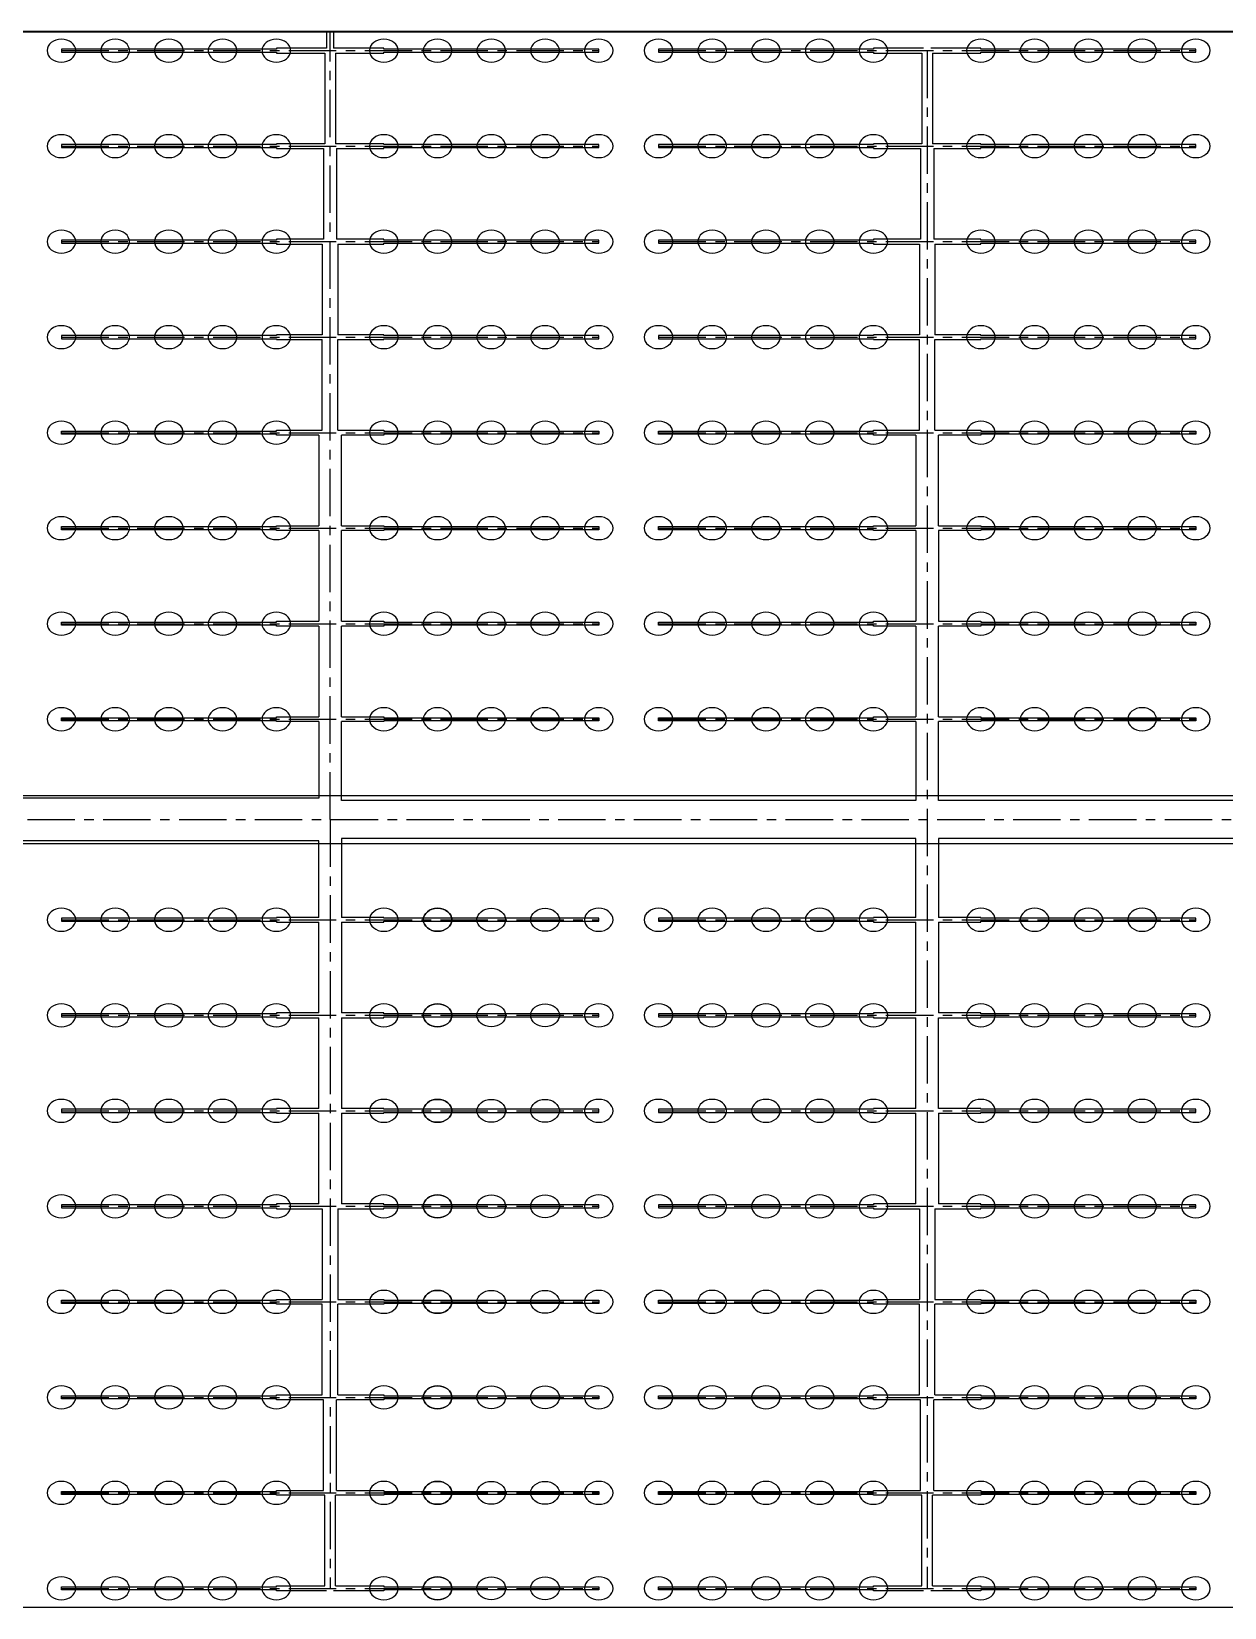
# Model space of a CAD drawing. Header units: millimetres. Extents: x 738100 to 1284508, y 138373 to 260796.
# Drawn here: x 811900 to 819892, y 219875 to 230435 of the extents above; entities that cross this region are included whole.
import ezdxf

# ---------------------------------------------------------------- set-up
doc = ezdxf.new("R2010")
doc.units = ezdxf.units.MM
doc.linetypes.add('CENTER', pattern=[50.8, 31.75, -6.35, 6.35, -6.35])
doc.layers.add('轴线', color=6, linetype='CENTER')

msp = doc.modelspace()

# ---------------------------------------------------------------- linework, layer by layer
at = {"lineweight": -3, "ltscale": 100}
for p, q in [((843900.494, 230435.296), (779900.494, 230435.296)), ((779900.494, 230433.442), (843900.494, 230433.442)), ((777220.494, 225315.296), (843900.494, 225315.296)), ((777220.494, 225315.296), (843900.494, 225315.296)), ((777220.494, 225315.296), (843900.494, 225315.296)), ((779900.494, 224995.296), (843900.494, 224995.296)), ((843900.494, 219875.296), (779900.494, 219875.296))]:
    msp.add_line(p, q, dxfattribs=at)
at = {"ltscale": 10}
for p, q in [((813876.494, 230435.296), (813876.494, 230323.296)), ((813924.494, 230435.296), (813924.494, 230323.296)), ((812100.494, 230317.536), (812100.494, 230297.056)), ((813540.494, 230317.536), (812100.494, 230317.536)), ((813876.494, 230323.296), (813540.494, 230323.296)), ((813540.494, 230323.296), (813540.494, 230317.536)), ((814260.494, 230323.296), (813924.494, 230323.296)), ((814260.494, 230317.536), (814260.494, 230323.296)), ((815700.494, 230317.536), (814260.494, 230317.536)), ((815700.494, 230297.056), (815700.494, 230317.536)), ((816100.494, 230317.536), (816100.494, 230297.056)), ((817540.494, 230317.536), (816100.494, 230317.536)), ((817876.494, 230323.296), (817540.494, 230323.296)), ((817540.494, 230323.296), (817540.494, 230317.536)), ((818260.494, 230323.296), (817924.494, 230323.296)), ((818260.494, 230317.536), (818260.494, 230323.296)), ((819700.494, 230317.536), (818260.494, 230317.536)), ((819700.494, 230297.056), (819700.494, 230317.536)), ((812100.494, 230297.056), (813540.494, 230297.056)), ((813540.494, 230297.056), (813540.494, 230291.296)), ((813540.494, 230291.296), (813864.494, 230291.296)), ((813864.494, 230291.296), (813864.494, 229683.296)), ((813936.494, 230291.296), (814260.494, 230291.296)), ((813936.494, 230291.296), (813936.494, 229683.296)), ((814260.494, 230291.296), (814260.494, 230297.056)), ((814260.494, 230297.056), (815700.494, 230297.056)), ((816100.494, 230297.056), (817540.494, 230297.056)), ((817540.494, 230297.056), (817540.494, 230291.296)), ((817540.494, 230291.296), (817864.494, 230291.296)), ((817864.494, 230291.296), (817864.494, 229683.296)), ((817936.494, 230291.296), (818260.494, 230291.296)), ((817936.494, 230291.296), (817936.494, 229683.296)), ((818260.494, 230291.296), (818260.494, 230297.056)), ((818260.494, 230297.056), (819700.494, 230297.056)), ((813864.494, 229683.296), (813540.494, 229683.296)), ((813540.494, 229683.296), (813540.494, 229677.536)), ((814260.494, 229683.296), (813936.494, 229683.296)), ((814260.494, 229677.536), (814260.494, 229683.296)), ((817864.494, 229683.296), (817540.494, 229683.296)), ((817540.494, 229683.296), (817540.494, 229677.536)), ((818260.494, 229683.296), (817936.494, 229683.296)), ((818260.494, 229677.536), (818260.494, 229683.296)), ((812100.494, 229677.536), (812100.494, 229657.056)), ((813540.494, 229677.536), (812100.494, 229677.536)), ((812100.494, 229657.056), (813540.494, 229657.056)), ((813540.494, 229657.056), (813540.494, 229651.296)), ((813540.494, 229651.296), (813856.494, 229651.296)), ((813856.494, 229651.296), (813856.494, 229043.296)), ((813944.494, 229651.296), (814260.494, 229651.296)), ((813944.494, 229651.296), (813944.494, 229043.296)), ((815700.494, 229677.536), (814260.494, 229677.536)), ((814260.494, 229651.296), (814260.494, 229657.056)), ((814260.494, 229657.056), (815700.494, 229657.056)), ((815700.494, 229657.056), (815700.494, 229677.536)), ((816100.494, 229677.536), (816100.494, 229657.056)), ((817540.494, 229677.536), (816100.494, 229677.536)), ((816100.494, 229657.056), (817540.494, 229657.056)), ((817540.494, 229657.056), (817540.494, 229651.296)), ((817540.494, 229651.296), (817856.494, 229651.296)), ((817856.494, 229651.296), (817856.494, 229043.296)), ((817944.494, 229651.296), (818260.494, 229651.296)), ((817944.494, 229651.296), (817944.494, 229043.296)), ((819700.494, 229677.536), (818260.494, 229677.536)), ((818260.494, 229651.296), (818260.494, 229657.056)), ((818260.494, 229657.056), (819700.494, 229657.056)), ((819700.494, 229657.056), (819700.494, 229677.536)), ((812100.494, 229037.536), (812100.494, 229017.056)), ((813540.494, 229037.536), (812100.494, 229037.536)), ((812100.494, 229017.056), (813540.494, 229017.056)), ((813856.494, 229043.296), (813540.494, 229043.296)), ((813540.494, 229043.296), (813540.494, 229037.536)), ((813540.494, 229017.056), (813540.494, 229011.296)), ((813540.494, 229011.296), (813848.494, 229011.296)), ((813848.494, 229011.296), (813848.494, 228403.296)), ((814260.494, 229043.296), (813944.494, 229043.296)), ((813952.494, 229011.296), (814260.494, 229011.296)), ((813952.494, 229011.296), (813952.494, 228403.296)), ((814260.494, 229037.536), (814260.494, 229043.296)), ((815700.494, 229037.536), (814260.494, 229037.536)), ((814260.494, 229011.296), (814260.494, 229017.056)), ((814260.494, 229017.056), (815700.494, 229017.056)), ((815700.494, 229017.056), (815700.494, 229037.536)), ((816100.494, 229037.536), (816100.494, 229017.056)), ((817540.494, 229037.536), (816100.494, 229037.536)), ((816100.494, 229017.056), (817540.494, 229017.056)), ((817856.494, 229043.296), (817540.494, 229043.296)), ((817540.494, 229043.296), (817540.494, 229037.536)), ((817540.494, 229017.056), (817540.494, 229011.296)), ((817540.494, 229011.296), (817848.494, 229011.296)), ((817848.494, 229011.296), (817848.494, 228403.296)), ((818260.494, 229043.296), (817944.494, 229043.296)), ((817952.494, 229011.296), (818260.494, 229011.296)), ((817952.494, 229011.296), (817952.494, 228403.296)), ((818260.494, 229037.536), (818260.494, 229043.296)), ((819700.494, 229037.536), (818260.494, 229037.536)), ((818260.494, 229011.296), (818260.494, 229017.056)), ((818260.494, 229017.056), (819700.494, 229017.056)), ((819700.494, 229017.056), (819700.494, 229037.536)), ((812100.494, 228397.536), (812100.494, 228377.056)), ((813540.494, 228397.536), (812100.494, 228397.536)), ((812100.494, 228377.056), (813540.494, 228377.056)), ((813848.494, 228403.296), (813540.494, 228403.296)), ((813540.494, 228403.296), (813540.494, 228397.536)), ((813540.494, 228377.056), (813540.494, 228371.296)), ((813540.494, 228371.296), (813848.494, 228371.296)), ((813848.494, 227763.296), (813848.494, 228371.296)), ((814260.494, 228403.296), (813952.494, 228403.296)), ((813952.494, 228371.296), (814260.494, 228371.296)), ((813952.494, 227763.296), (813952.494, 228371.296)), ((814260.494, 228397.536), (814260.494, 228403.296)), ((815700.494, 228397.536), (814260.494, 228397.536)), ((814260.494, 228371.296), (814260.494, 228377.056)), ((814260.494, 228377.056), (815700.494, 228377.056)), ((815700.494, 228377.056), (815700.494, 228397.536)), ((816100.494, 228397.536), (816100.494, 228377.056)), ((817540.494, 228397.536), (816100.494, 228397.536)), ((816100.494, 228377.056), (817540.494, 228377.056)), ((817848.494, 228403.296), (817540.494, 228403.296)), ((817540.494, 228403.296), (817540.494, 228397.536)), ((817540.494, 228377.056), (817540.494, 228371.296)), ((817540.494, 228371.296), (817848.494, 228371.296)), ((817848.494, 227763.296), (817848.494, 228371.296)), ((818260.494, 228403.296), (817952.494, 228403.296)), ((817952.494, 228371.296), (818260.494, 228371.296)), ((817952.494, 227763.296), (817952.494, 228371.296)), ((818260.494, 228397.536), (818260.494, 228403.296)), ((819700.494, 228397.536), (818260.494, 228397.536)), ((818260.494, 228371.296), (818260.494, 228377.056)), ((818260.494, 228377.056), (819700.494, 228377.056)), ((819700.494, 228377.056), (819700.494, 228397.536)), ((812100.494, 227737.056), (812100.494, 227757.536)), ((812100.494, 227757.536), (813540.494, 227757.536)), ((813540.494, 227737.056), (812100.494, 227737.056)), ((813540.494, 227757.536), (813540.494, 227763.296)), ((813540.494, 227763.296), (813848.494, 227763.296)), ((813540.494, 227731.296), (813540.494, 227737.056)), ((813824.494, 227731.296), (813540.494, 227731.296)), ((813824.494, 227731.296), (813824.494, 227123.296)), ((813952.494, 227763.296), (814260.494, 227763.296)), ((814260.494, 227731.296), (813976.494, 227731.296)), ((813976.494, 227123.296), (813976.494, 227731.296)), ((814260.494, 227763.296), (814260.494, 227757.536)), ((814260.494, 227757.536), (815700.494, 227757.536)), ((815700.494, 227737.056), (814260.494, 227737.056)), ((814260.494, 227737.056), (814260.494, 227731.296)), ((815700.494, 227757.536), (815700.494, 227737.056)), ((816100.494, 227737.056), (816100.494, 227757.536)), ((816100.494, 227757.536), (817540.494, 227757.536)), ((817540.494, 227737.056), (816100.494, 227737.056)), ((817540.494, 227757.536), (817540.494, 227763.296)), ((817540.494, 227763.296), (817848.494, 227763.296)), ((817540.494, 227731.296), (817540.494, 227737.056)), ((817824.494, 227731.296), (817540.494, 227731.296)), ((817824.494, 227731.296), (817824.494, 227123.296)), ((817952.494, 227763.296), (818260.494, 227763.296)), ((818260.494, 227731.296), (817976.494, 227731.296)), ((817976.494, 227123.296), (817976.494, 227731.296)), ((818260.494, 227763.296), (818260.494, 227757.536)), ((818260.494, 227757.536), (819700.494, 227757.536)), ((819700.494, 227737.056), (818260.494, 227737.056)), ((818260.494, 227737.056), (818260.494, 227731.296)), ((819700.494, 227757.536), (819700.494, 227737.056)), ((812100.494, 227097.056), (812100.494, 227117.536)), ((812100.494, 227117.536), (813540.494, 227117.536)), ((813540.494, 227097.056), (812100.494, 227097.056)), ((813540.494, 227117.536), (813540.494, 227123.296)), ((813540.494, 227123.296), (813824.494, 227123.296)), ((813540.494, 227091.296), (813540.494, 227097.056)), ((813824.494, 227091.296), (813540.494, 227091.296)), ((813824.494, 227091.296), (813824.494, 226483.296)), ((813976.494, 227123.296), (814260.494, 227123.296)), ((814260.494, 227091.296), (813976.494, 227091.296)), ((813976.494, 226483.296), (813976.494, 227091.296)), ((814260.494, 227123.296), (814260.494, 227117.536)), ((814260.494, 227117.536), (815700.494, 227117.536)), ((815700.494, 227097.056), (814260.494, 227097.056)), ((814260.494, 227097.056), (814260.494, 227091.296)), ((815700.494, 227117.536), (815700.494, 227097.056)), ((816100.494, 227097.056), (816100.494, 227117.536)), ((816100.494, 227117.536), (817540.494, 227117.536)), ((817540.494, 227097.056), (816100.494, 227097.056)), ((817540.494, 227117.536), (817540.494, 227123.296)), ((817540.494, 227123.296), (817824.494, 227123.296)), ((817540.494, 227091.296), (817540.494, 227097.056)), ((817824.494, 227091.296), (817540.494, 227091.296)), ((817824.494, 227091.296), (817824.494, 226483.296)), ((817976.494, 227123.296), (818260.494, 227123.296)), ((818260.494, 227091.296), (817976.494, 227091.296)), ((817976.494, 227091.296), (817976.494, 226483.296)), ((818260.494, 227123.296), (818260.494, 227117.536)), ((818260.494, 227117.536), (819700.494, 227117.536)), ((819700.494, 227097.056), (818260.494, 227097.056)), ((818260.494, 227097.056), (818260.494, 227091.296)), ((819700.494, 227117.536), (819700.494, 227097.056)), ((812100.494, 226457.056), (812100.494, 226477.536)), ((812100.494, 226477.536), (813540.494, 226477.536)), ((813540.494, 226457.056), (812100.494, 226457.056)), ((813540.494, 226477.536), (813540.494, 226483.296)), ((813540.494, 226483.296), (813824.494, 226483.296)), ((813540.494, 226451.296), (813540.494, 226457.056)), ((813824.494, 226451.296), (813540.494, 226451.296)), ((813824.494, 226451.296), (813824.494, 225843.296)), ((813976.494, 226483.296), (814260.494, 226483.296)), ((814260.494, 226451.296), (813976.494, 226451.296)), ((813976.494, 225843.296), (813976.494, 226451.296)), ((814260.494, 226483.296), (814260.494, 226477.536)), ((814260.494, 226477.536), (815700.494, 226477.536)), ((815700.494, 226457.056), (814260.494, 226457.056)), ((814260.494, 226457.056), (814260.494, 226451.296)), ((815700.494, 226477.536), (815700.494, 226457.056)), ((816100.494, 226457.056), (816100.494, 226477.536)), ((816100.494, 226477.536), (817540.494, 226477.536)), ((817540.494, 226457.056), (816100.494, 226457.056)), ((817540.494, 226477.536), (817540.494, 226483.296)), ((817540.494, 226483.296), (817824.494, 226483.296)), ((817540.494, 226451.296), (817540.494, 226457.056)), ((817824.494, 226451.296), (817540.494, 226451.296)), ((817824.494, 226451.296), (817824.494, 225843.296)), ((817976.494, 226483.296), (818260.494, 226483.296)), ((818260.494, 226451.296), (817976.494, 226451.296)), ((817976.494, 225843.296), (817976.494, 226451.296)), ((818260.494, 226483.296), (818260.494, 226477.536)), ((818260.494, 226477.536), (819700.494, 226477.536)), ((819700.494, 226457.056), (818260.494, 226457.056)), ((818260.494, 226457.056), (818260.494, 226451.296)), ((819700.494, 226477.536), (819700.494, 226457.056)), ((812100.494, 225817.056), (812100.494, 225837.536)), ((812100.494, 225837.536), (813540.494, 225837.536)), ((813540.494, 225817.056), (812100.494, 225817.056)), ((813540.494, 225837.536), (813540.494, 225843.296)), ((813540.494, 225843.296), (813824.494, 225843.296)), ((813540.494, 225811.296), (813540.494, 225817.056)), ((813824.494, 225811.296), (813540.494, 225811.296)), ((813824.494, 225811.296), (813824.494, 225299.296)), ((813976.494, 225843.296), (814260.494, 225843.296)), ((814260.494, 225811.296), (813976.494, 225811.296)), ((813976.494, 225283.296), (813976.494, 225811.296)), ((814260.494, 225843.296), (814260.494, 225837.536)), ((814260.494, 225837.536), (815700.494, 225837.536)), ((815700.494, 225817.056), (814260.494, 225817.056)), ((814260.494, 225817.056), (814260.494, 225811.296)), ((815700.494, 225837.536), (815700.494, 225817.056)), ((816100.494, 225817.056), (816100.494, 225837.536)), ((816100.494, 225837.536), (817540.494, 225837.536)), ((817540.494, 225817.056), (816100.494, 225817.056)), ((817540.494, 225837.536), (817540.494, 225843.296)), ((817540.494, 225843.296), (817824.494, 225843.296)), ((817540.494, 225811.296), (817540.494, 225817.056)), ((817824.494, 225811.296), (817540.494, 225811.296)), ((817824.494, 225811.296), (817824.494, 225283.296)), ((817976.494, 225843.296), (818260.494, 225843.296)), ((818260.494, 225811.296), (817976.494, 225811.296)), ((817976.494, 225283.296), (817976.494, 225811.296)), ((818260.494, 225843.296), (818260.494, 225837.536)), ((818260.494, 225837.536), (819700.494, 225837.536)), ((819700.494, 225817.056), (818260.494, 225817.056)), ((818260.494, 225817.056), (818260.494, 225811.296)), ((819700.494, 225837.536), (819700.494, 225817.056)), ((813824.494, 225299.296), (809976.494, 225299.296)), ((817824.494, 225283.296), (813976.494, 225283.296)), ((821824.494, 225283.296), (817976.494, 225283.296)), ((813824.494, 225011.296), (809976.494, 225011.296)), ((813824.494, 224995.296), (813824.494, 225011.296)), ((813824.494, 224499.296), (813824.494, 225011.296)), ((813976.494, 225027.296), (813976.494, 224995.296)), ((817824.494, 225027.296), (813976.494, 225027.296)), ((813976.494, 225027.296), (813976.494, 224499.296)), ((817824.494, 224995.296), (817824.494, 225027.296)), ((817824.494, 224499.296), (817824.494, 225027.296)), ((817976.494, 225027.296), (817976.494, 224995.296)), ((821824.494, 225027.296), (817976.494, 225027.296)), ((817976.494, 225027.296), (817976.494, 224499.296)), ((812100.494, 224493.536), (812100.494, 224473.056)), ((813540.494, 224493.536), (812100.494, 224493.536)), ((812100.494, 224473.056), (813540.494, 224473.056)), ((813824.494, 224499.296), (813540.494, 224499.296)), ((813540.494, 224499.296), (813540.494, 224493.536)), ((813540.494, 224473.056), (813540.494, 224467.296)), ((813540.494, 224467.296), (813824.494, 224467.296)), ((813824.494, 223859.296), (813824.494, 224467.296)), ((814260.494, 224499.296), (813976.494, 224499.296)), ((813976.494, 224467.296), (814260.494, 224467.296)), ((813976.494, 224467.296), (813976.494, 223859.296)), ((814260.494, 224493.536), (814260.494, 224499.296)), ((815700.494, 224493.536), (814260.494, 224493.536)), ((814260.494, 224467.296), (814260.494, 224473.056)), ((814260.494, 224473.056), (815700.494, 224473.056)), ((815700.494, 224473.056), (815700.494, 224493.536)), ((816100.494, 224493.536), (816100.494, 224473.056)), ((817540.494, 224493.536), (816100.494, 224493.536)), ((816100.494, 224473.056), (817540.494, 224473.056)), ((817824.494, 224499.296), (817540.494, 224499.296)), ((817540.494, 224499.296), (817540.494, 224493.536)), ((817540.494, 224473.056), (817540.494, 224467.296)), ((817540.494, 224467.296), (817824.494, 224467.296)), ((817824.494, 223859.296), (817824.494, 224467.296)), ((818260.494, 224499.296), (817976.494, 224499.296)), ((817976.494, 224467.296), (818260.494, 224467.296)), ((817976.494, 224467.296), (817976.494, 223859.296)), ((818260.494, 224493.536), (818260.494, 224499.296)), ((819700.494, 224493.536), (818260.494, 224493.536)), ((818260.494, 224467.296), (818260.494, 224473.056)), ((818260.494, 224473.056), (819700.494, 224473.056)), ((819700.494, 224473.056), (819700.494, 224493.536)), ((812100.494, 223853.536), (812100.494, 223833.056)), ((813540.494, 223853.536), (812100.494, 223853.536)), ((812100.494, 223833.056), (813540.494, 223833.056)), ((813824.494, 223859.296), (813540.494, 223859.296)), ((813540.494, 223859.296), (813540.494, 223853.536)), ((813540.494, 223833.056), (813540.494, 223827.296)), ((813540.494, 223827.296), (813824.494, 223827.296)), ((813824.494, 223219.296), (813824.494, 223827.296)), ((814260.494, 223859.296), (813976.494, 223859.296)), ((813976.494, 223827.296), (814260.494, 223827.296)), ((813976.494, 223827.296), (813976.494, 223219.296)), ((814260.494, 223853.536), (814260.494, 223859.296)), ((815700.494, 223853.536), (814260.494, 223853.536)), ((814260.494, 223827.296), (814260.494, 223833.056)), ((814260.494, 223833.056), (815700.494, 223833.056)), ((815700.494, 223833.056), (815700.494, 223853.536)), ((816100.494, 223853.536), (816100.494, 223833.056)), ((817540.494, 223853.536), (816100.494, 223853.536)), ((816100.494, 223833.056), (817540.494, 223833.056)), ((817824.494, 223859.296), (817540.494, 223859.296)), ((817540.494, 223859.296), (817540.494, 223853.536)), ((817540.494, 223833.056), (817540.494, 223827.296)), ((817540.494, 223827.296), (817824.494, 223827.296)), ((817824.494, 223219.296), (817824.494, 223827.296)), ((818260.494, 223859.296), (817976.494, 223859.296)), ((817976.494, 223827.296), (818260.494, 223827.296)), ((817976.494, 223219.296), (817976.494, 223827.296)), ((818260.494, 223853.536), (818260.494, 223859.296)), ((819700.494, 223853.536), (818260.494, 223853.536)), ((818260.494, 223827.296), (818260.494, 223833.056)), ((818260.494, 223833.056), (819700.494, 223833.056)), ((819700.494, 223833.056), (819700.494, 223853.536)), ((812100.494, 223213.536), (812100.494, 223193.056)), ((813540.494, 223213.536), (812100.494, 223213.536)), ((812100.494, 223193.056), (813540.494, 223193.056)), ((813824.494, 223219.296), (813540.494, 223219.296)), ((813540.494, 223219.296), (813540.494, 223213.536)), ((813540.494, 223193.056), (813540.494, 223187.296)), ((813540.494, 223187.296), (813824.494, 223187.296)), ((813824.494, 222579.296), (813824.494, 223187.296)), ((814260.494, 223219.296), (813976.494, 223219.296)), ((813976.494, 223187.296), (814260.494, 223187.296)), ((813976.494, 223187.296), (813976.494, 222579.296)), ((814260.494, 223213.536), (814260.494, 223219.296)), ((815700.494, 223213.536), (814260.494, 223213.536)), ((814260.494, 223187.296), (814260.494, 223193.056)), ((814260.494, 223193.056), (815700.494, 223193.056)), ((815700.494, 223193.056), (815700.494, 223213.536)), ((816100.494, 223213.536), (816100.494, 223193.056)), ((817540.494, 223213.536), (816100.494, 223213.536)), ((816100.494, 223193.056), (817540.494, 223193.056)), ((817824.494, 223219.296), (817540.494, 223219.296)), ((817540.494, 223219.296), (817540.494, 223213.536)), ((817540.494, 223193.056), (817540.494, 223187.296)), ((817540.494, 223187.296), (817824.494, 223187.296)), ((817824.494, 222579.296), (817824.494, 223187.296)), ((818260.494, 223219.296), (817976.494, 223219.296)), ((817976.494, 223187.296), (818260.494, 223187.296)), ((817976.494, 223187.296), (817976.494, 222579.296)), ((818260.494, 223213.536), (818260.494, 223219.296)), ((819700.494, 223213.536), (818260.494, 223213.536)), ((818260.494, 223187.296), (818260.494, 223193.056)), ((818260.494, 223193.056), (819700.494, 223193.056)), ((819700.494, 223193.056), (819700.494, 223213.536)), ((812100.494, 222573.536), (812100.494, 222553.056)), ((813540.494, 222573.536), (812100.494, 222573.536)), ((812100.494, 222553.056), (813540.494, 222553.056)), ((813824.494, 222579.296), (813540.494, 222579.296)), ((813540.494, 222579.296), (813540.494, 222573.536)), ((813540.494, 222553.056), (813540.494, 222547.296)), ((813540.494, 222547.296), (813848.494, 222547.296)), ((813848.494, 222547.296), (813848.494, 221939.296)), ((813952.494, 222547.296), (814260.494, 222547.296)), ((813952.494, 222547.296), (813952.494, 221939.296)), ((814260.494, 222579.296), (813976.494, 222579.296)), ((814260.494, 222573.536), (814260.494, 222579.296)), ((815700.494, 222573.536), (814260.494, 222573.536)), ((814260.494, 222547.296), (814260.494, 222553.056)), ((814260.494, 222553.056), (815700.494, 222553.056)), ((815700.494, 222553.056), (815700.494, 222573.536)), ((816100.494, 222573.536), (816100.494, 222553.056)), ((817540.494, 222573.536), (816100.494, 222573.536)), ((816100.494, 222553.056), (817540.494, 222553.056)), ((817824.494, 222579.296), (817540.494, 222579.296)), ((817540.494, 222579.296), (817540.494, 222573.536)), ((817540.494, 222553.056), (817540.494, 222547.296)), ((817540.494, 222547.296), (817848.494, 222547.296)), ((817848.494, 222547.296), (817848.494, 221939.296)), ((817952.494, 222547.296), (818260.494, 222547.296)), ((817952.494, 222547.296), (817952.494, 221939.296)), ((818260.494, 222579.296), (817976.494, 222579.296)), ((818260.494, 222573.536), (818260.494, 222579.296)), ((819700.494, 222573.536), (818260.494, 222573.536)), ((818260.494, 222547.296), (818260.494, 222553.056)), ((818260.494, 222553.056), (819700.494, 222553.056)), ((819700.494, 222553.056), (819700.494, 222573.536)), ((812100.494, 221913.056), (812100.494, 221933.536)), ((812100.494, 221933.536), (813540.494, 221933.536)), ((813540.494, 221913.056), (812100.494, 221913.056)), ((813540.494, 221933.536), (813540.494, 221939.296)), ((813540.494, 221939.296), (813848.494, 221939.296)), ((813540.494, 221907.296), (813540.494, 221913.056)), ((813848.494, 221907.296), (813540.494, 221907.296)), ((813848.494, 221299.296), (813848.494, 221907.296)), ((813952.494, 221939.296), (814260.494, 221939.296)), ((814260.494, 221907.296), (813952.494, 221907.296)), ((813952.494, 221299.296), (813952.494, 221907.296)), ((814260.494, 221939.296), (814260.494, 221933.536)), ((814260.494, 221933.536), (815700.494, 221933.536)), ((815700.494, 221913.056), (814260.494, 221913.056)), ((814260.494, 221913.056), (814260.494, 221907.296)), ((815700.494, 221933.536), (815700.494, 221913.056)), ((816100.494, 221913.056), (816100.494, 221933.536)), ((816100.494, 221933.536), (817540.494, 221933.536)), ((817540.494, 221913.056), (816100.494, 221913.056)), ((817540.494, 221933.536), (817540.494, 221939.296)), ((817540.494, 221939.296), (817848.494, 221939.296)), ((817540.494, 221907.296), (817540.494, 221913.056)), ((817848.494, 221907.296), (817540.494, 221907.296)), ((817848.494, 221299.296), (817848.494, 221907.296)), ((817952.494, 221939.296), (818260.494, 221939.296)), ((818260.494, 221907.296), (817952.494, 221907.296)), ((817952.494, 221299.296), (817952.494, 221907.296)), ((818260.494, 221939.296), (818260.494, 221933.536)), ((818260.494, 221933.536), (819700.494, 221933.536)), ((819700.494, 221913.056), (818260.494, 221913.056)), ((818260.494, 221913.056), (818260.494, 221907.296)), ((819700.494, 221933.536), (819700.494, 221913.056)), ((812100.494, 221273.056), (812100.494, 221293.536)), ((812100.494, 221293.536), (813540.494, 221293.536)), ((813540.494, 221273.056), (812100.494, 221273.056)), ((813540.494, 221293.536), (813540.494, 221299.296)), ((813540.494, 221299.296), (813848.494, 221299.296)), ((813540.494, 221267.296), (813540.494, 221273.056)), ((813856.494, 221267.296), (813540.494, 221267.296)), ((813856.494, 220659.296), (813856.494, 221267.296)), ((814260.494, 221267.296), (813944.494, 221267.296)), ((813944.494, 220659.296), (813944.494, 221267.296)), ((813952.494, 221299.296), (814260.494, 221299.296)), ((814260.494, 221299.296), (814260.494, 221293.536)), ((814260.494, 221293.536), (815700.494, 221293.536)), ((815700.494, 221273.056), (814260.494, 221273.056)), ((814260.494, 221273.056), (814260.494, 221267.296)), ((815700.494, 221293.536), (815700.494, 221273.056)), ((816100.494, 221273.056), (816100.494, 221293.536)), ((816100.494, 221293.536), (817540.494, 221293.536)), ((817540.494, 221273.056), (816100.494, 221273.056)), ((817540.494, 221293.536), (817540.494, 221299.296)), ((817540.494, 221299.296), (817848.494, 221299.296)), ((817540.494, 221267.296), (817540.494, 221273.056)), ((817856.494, 221267.296), (817540.494, 221267.296)), ((817856.494, 220659.296), (817856.494, 221267.296)), ((818260.494, 221267.296), (817944.494, 221267.296)), ((817944.494, 220659.296), (817944.494, 221267.296)), ((817952.494, 221299.296), (818260.494, 221299.296)), ((818260.494, 221299.296), (818260.494, 221293.536)), ((818260.494, 221293.536), (819700.494, 221293.536)), ((819700.494, 221273.056), (818260.494, 221273.056)), ((818260.494, 221273.056), (818260.494, 221267.296)), ((819700.494, 221293.536), (819700.494, 221273.056)), ((812100.494, 220633.056), (812100.494, 220653.536)), ((812100.494, 220653.536), (813540.494, 220653.536)), ((813540.494, 220633.056), (812100.494, 220633.056)), ((813540.494, 220653.536), (813540.494, 220659.296)), ((813540.494, 220659.296), (813856.494, 220659.296)), ((813540.494, 220627.296), (813540.494, 220633.056)), ((813864.494, 220627.296), (813540.494, 220627.296)), ((813864.494, 220019.296), (813864.494, 220627.296)), ((814260.494, 220627.296), (813936.494, 220627.296)), ((813936.494, 220019.296), (813936.494, 220627.296)), ((813944.494, 220659.296), (814260.494, 220659.296)), ((814260.494, 220659.296), (814260.494, 220653.536)), ((814260.494, 220653.536), (815700.494, 220653.536)), ((815700.494, 220633.056), (814260.494, 220633.056)), ((814260.494, 220633.056), (814260.494, 220627.296)), ((815700.494, 220653.536), (815700.494, 220633.056)), ((816100.494, 220633.056), (816100.494, 220653.536)), ((816100.494, 220653.536), (817540.494, 220653.536)), ((817540.494, 220633.056), (816100.494, 220633.056)), ((817540.494, 220653.536), (817540.494, 220659.296)), ((817540.494, 220659.296), (817856.494, 220659.296)), ((817540.494, 220627.296), (817540.494, 220633.056)), ((817864.494, 220627.296), (817540.494, 220627.296)), ((817864.494, 220019.296), (817864.494, 220627.296)), ((818260.494, 220627.296), (817936.494, 220627.296)), ((817936.494, 220019.296), (817936.494, 220627.296)), ((817944.494, 220659.296), (818260.494, 220659.296)), ((818260.494, 220659.296), (818260.494, 220653.536)), ((818260.494, 220653.536), (819700.494, 220653.536)), ((819700.494, 220633.056), (818260.494, 220633.056)), ((818260.494, 220633.056), (818260.494, 220627.296)), ((819700.494, 220653.536), (819700.494, 220633.056)), ((812100.494, 219993.056), (812100.494, 220013.536)), ((812100.494, 220013.536), (813540.494, 220013.536)), ((813540.494, 219993.056), (812100.494, 219993.056)), ((813540.494, 220013.536), (813540.494, 220019.296)), ((813540.494, 220019.296), (813864.494, 220019.296)), ((813540.494, 219987.296), (813540.494, 219993.056)), ((813876.494, 219987.296), (813540.494, 219987.296)), ((814260.494, 219987.296), (813924.494, 219987.296)), ((813936.494, 220019.296), (814260.494, 220019.296)), ((814260.494, 220019.296), (814260.494, 220013.536)), ((814260.494, 220013.536), (815700.494, 220013.536)), ((815700.494, 219993.056), (814260.494, 219993.056)), ((814260.494, 219993.056), (814260.494, 219987.296)), ((815700.494, 220013.536), (815700.494, 219993.056)), ((816100.494, 219993.056), (816100.494, 220013.536)), ((816100.494, 220013.536), (817540.494, 220013.536)), ((817540.494, 219993.056), (816100.494, 219993.056)), ((817540.494, 220013.536), (817540.494, 220019.296)), ((817540.494, 220019.296), (817864.494, 220019.296)), ((817540.494, 219987.296), (817540.494, 219993.056)), ((817876.494, 219987.296), (817540.494, 219987.296)), ((818260.494, 219987.296), (817924.494, 219987.296)), ((817936.494, 220019.296), (818260.494, 220019.296)), ((818260.494, 220019.296), (818260.494, 220013.536)), ((818260.494, 220013.536), (819700.494, 220013.536)), ((819700.494, 219993.056), (818260.494, 219993.056)), ((818260.494, 219993.056), (818260.494, 219987.296)), ((819700.494, 220013.536), (819700.494, 219993.056))]:
    msp.add_line(p, q, dxfattribs=at)
at = {"ltscale": 10, "extrusion": (0, 0, -1)}
for centre in [(812100.494, 230307.296), (812460.494, 230307.296), (812100.494, 229667.296), (812460.494, 229667.296), (812100.494, 229027.296), (812460.494, 229027.296), (812100.494, 228387.296), (812460.494, 228387.296), (812100.494, 227747.296), (812460.494, 227747.296), (812100.494, 227107.296), (812460.494, 227107.296), (812100.494, 226467.296), (812460.494, 226467.296), (812820.494, 226467.296), (813180.494, 226467.296), (813540.494, 226467.296), (814260.494, 226467.296), (814620.494, 226467.296), (814980.494, 226467.296), (815340.494, 226467.296), (815700.494, 226467.296), (816100.494, 226467.296), (816460.494, 226467.296), (816820.494, 226467.296), (817180.494, 226467.296), (817540.494, 226467.296), (818260.494, 226467.296), (818620.494, 226467.296), (818980.494, 226467.296), (819340.494, 226467.296), (819700.494, 226467.296), (812100.494, 225827.296), (812460.494, 225827.296), (812820.494, 225827.296), (813180.494, 225827.296), (813540.494, 225827.296), (814260.494, 225827.296), (814620.494, 225827.296), (814980.494, 225827.296), (815340.494, 225827.296), (815700.494, 225827.296), (816100.494, 225827.296), (816460.494, 225827.296), (816820.494, 225827.296), (817180.494, 225827.296), (817540.494, 225827.296), (818260.494, 225827.296), (818620.494, 225827.296), (818980.494, 225827.296), (819340.494, 225827.296), (819700.494, 225827.296)]:
    msp.add_ellipse(centre, major_axis=(-96, 0), ratio=0.8, start_param=3.141592654, end_param=9.424777961, dxfattribs=at)
for centre in [(812820.494, 230307.296), (813180.494, 230307.296), (813540.494, 230307.296), (814260.494, 230307.296), (814620.494, 230307.296), (814980.494, 230307.296), (815340.494, 230307.296), (815700.494, 230307.296), (816100.494, 230307.296), (816460.494, 230307.296), (816820.494, 230307.296), (817180.494, 230307.296), (817540.494, 230307.296), (818260.494, 230307.296), (818620.494, 230307.296), (818980.494, 230307.296), (819340.494, 230307.296), (819700.494, 230307.296), (812820.494, 229667.296), (813180.494, 229667.296), (813540.494, 229667.296), (814260.494, 229667.296), (814620.494, 229667.296), (814980.494, 229667.296), (815340.494, 229667.296), (815700.494, 229667.296), (816100.494, 229667.296), (816460.494, 229667.296), (816820.494, 229667.296), (817180.494, 229667.296), (817540.494, 229667.296), (818260.494, 229667.296), (818620.494, 229667.296), (818980.494, 229667.296), (819340.494, 229667.296), (819700.494, 229667.296), (812820.494, 229027.296), (813180.494, 229027.296), (813540.494, 229027.296), (814260.494, 229027.296), (814620.494, 229027.296), (814980.494, 229027.296), (815340.494, 229027.296), (815700.494, 229027.296), (816100.494, 229027.296), (816460.494, 229027.296), (816820.494, 229027.296), (817180.494, 229027.296), (817540.494, 229027.296), (818260.494, 229027.296), (818620.494, 229027.296), (818980.494, 229027.296), (819340.494, 229027.296), (819700.494, 229027.296), (812820.494, 228387.296), (813180.494, 228387.296), (813540.494, 228387.296), (814260.494, 228387.296), (814620.494, 228387.296), (814980.494, 228387.296), (815340.494, 228387.296), (815700.494, 228387.296), (816100.494, 228387.296), (816460.494, 228387.296), (816820.494, 228387.296), (817180.494, 228387.296), (817540.494, 228387.296), (818260.494, 228387.296), (818620.494, 228387.296), (818980.494, 228387.296), (819340.494, 228387.296), (819700.494, 228387.296), (812820.494, 227747.296), (813180.494, 227747.296), (813540.494, 227747.296), (814260.494, 227747.296), (814620.494, 227747.296), (814980.494, 227747.296), (815340.494, 227747.296), (815700.494, 227747.296), (816100.494, 227747.296), (816460.494, 227747.296), (816820.494, 227747.296), (817180.494, 227747.296), (817540.494, 227747.296), (818260.494, 227747.296), (818620.494, 227747.296), (818980.494, 227747.296), (819340.494, 227747.296), (819700.494, 227747.296), (812820.494, 227107.296), (813180.494, 227107.296), (813540.494, 227107.296), (814260.494, 227107.296), (814620.494, 227107.296), (814980.494, 227107.296), (815340.494, 227107.296), (815700.494, 227107.296), (816100.494, 227107.296), (816460.494, 227107.296), (816820.494, 227107.296), (817180.494, 227107.296), (817540.494, 227107.296), (818260.494, 227107.296), (818620.494, 227107.296), (818980.494, 227107.296), (819340.494, 227107.296), (819700.494, 227107.296), (812100.494, 224483.296), (812460.494, 224483.296), (812820.494, 224483.296), (813180.494, 224483.296), (813540.494, 224483.296), (814260.494, 224483.296), (814620.494, 224483.296), (815700.494, 224483.296), (816100.494, 224483.296), (816460.494, 224483.296), (816820.494, 224483.296), (817180.494, 224483.296), (817540.494, 224483.296), (818260.494, 224483.296), (818620.494, 224483.296), (818980.494, 224483.296), (819340.494, 224483.296), (819700.494, 224483.296), (812100.494, 223843.296), (812460.494, 223843.296), (812820.494, 223843.296), (813180.494, 223843.296), (813540.494, 223843.296), (814260.494, 223843.296), (814620.494, 223843.296), (815700.494, 223843.296), (816100.494, 223843.296), (816460.494, 223843.296), (816820.494, 223843.296), (817180.494, 223843.296), (817540.494, 223843.296), (818260.494, 223843.296), (818620.494, 223843.296), (818980.494, 223843.296), (819340.494, 223843.296), (819700.494, 223843.296), (812100.494, 223203.296), (812460.494, 223203.296), (812820.494, 223203.296), (813180.494, 223203.296), (813540.494, 223203.296), (814260.494, 223203.296), (814620.494, 223203.296), (815700.494, 223203.296), (816100.494, 223203.296), (816460.494, 223203.296), (816820.494, 223203.296), (817180.494, 223203.296), (817540.494, 223203.296), (818260.494, 223203.296), (818620.494, 223203.296), (818980.494, 223203.296), (819340.494, 223203.296), (819700.494, 223203.296), (812100.494, 222563.296), (812460.494, 222563.296), (812820.494, 222563.296), (813180.494, 222563.296), (813540.494, 222563.296), (814260.494, 222563.296), (814620.494, 222563.296), (815700.494, 222563.296), (816100.494, 222563.296), (816460.494, 222563.296), (816820.494, 222563.296), (817180.494, 222563.296), (817540.494, 222563.296), (818260.494, 222563.296), (818620.494, 222563.296), (818980.494, 222563.296), (819340.494, 222563.296), (819700.494, 222563.296), (812100.494, 221923.296), (812460.494, 221923.296), (812820.494, 221923.296), (813180.494, 221923.296), (813540.494, 221923.296), (814260.494, 221923.296), (814620.494, 221923.296), (815700.494, 221923.296), (816100.494, 221923.296), (816460.494, 221923.296), (816820.494, 221923.296), (817180.494, 221923.296), (817540.494, 221923.296), (818260.494, 221923.296), (818620.494, 221923.296), (818980.494, 221923.296), (819340.494, 221923.296), (819700.494, 221923.296), (812100.494, 221283.296), (812460.494, 221283.296), (812820.494, 221283.296), (813180.494, 221283.296), (813540.494, 221283.296), (814260.494, 221283.296), (814620.494, 221283.296), (815700.494, 221283.296), (816100.494, 221283.296), (816460.494, 221283.296), (816820.494, 221283.296), (817180.494, 221283.296), (817540.494, 221283.296), (818260.494, 221283.296), (818620.494, 221283.296), (818980.494, 221283.296), (819340.494, 221283.296), (819700.494, 221283.296), (812100.494, 220643.296), (812460.494, 220643.296), (812820.494, 220643.296), (813180.494, 220643.296), (813540.494, 220643.296), (814260.494, 220643.296), (814620.494, 220643.296), (815700.494, 220643.296), (816100.494, 220643.296), (816460.494, 220643.296), (816820.494, 220643.296), (817180.494, 220643.296), (817540.494, 220643.296), (818260.494, 220643.296), (818620.494, 220643.296), (818980.494, 220643.296), (819340.494, 220643.296), (819700.494, 220643.296), (812100.494, 220003.296), (812460.494, 220003.296), (812820.494, 220003.296), (813180.494, 220003.296), (813540.494, 220003.296), (814260.494, 220003.296), (814620.494, 220003.296), (815700.494, 220003.296), (816100.494, 220003.296), (816460.494, 220003.296), (816820.494, 220003.296), (817180.494, 220003.296), (817540.494, 220003.296), (818260.494, 220003.296), (818620.494, 220003.296), (818980.494, 220003.296), (819340.494, 220003.296), (819700.494, 220003.296)]:
    msp.add_ellipse(centre, major_axis=(96, 0), ratio=0.8, dxfattribs=at)
at = {"ltscale": 10}
for centre in [(814620.494, 224483.296), (814980.494, 224483.296), (815340.494, 224483.296), (814620.494, 223843.296), (814980.494, 223843.296), (815340.494, 223843.296), (814620.494, 223203.296), (814980.494, 223203.296), (815340.494, 223203.296), (814620.494, 222563.296), (814980.494, 222563.296), (815340.494, 222563.296), (814620.494, 221923.296), (814980.494, 221923.296), (815340.494, 221923.296), (814620.494, 221283.296), (814980.494, 221283.296), (815340.494, 221283.296), (814620.494, 220643.296), (814980.494, 220643.296), (815340.494, 220643.296), (814620.494, 220003.296), (814980.494, 220003.296), (815340.494, 220003.296)]:
    msp.add_ellipse(centre, major_axis=(-96, 0), ratio=0.8, dxfattribs=at)
at = {"layer": '轴线', "ltscale": 10}
for p, q in [((813900.494, 225155.296), (813900.494, 230435.296)), ((812100.494, 230307.296), (815700.494, 230307.296)), ((812100.494, 230307.296), (815700.494, 230307.296)), ((816100.494, 230307.296), (819700.494, 230307.296)), ((816100.494, 230307.296), (819700.494, 230307.296)), ((817900.494, 230307.296), (817900.494, 220003.296)), ((812100.494, 229667.296), (815700.494, 229667.296)), ((812100.494, 229667.296), (815700.494, 229667.296)), ((816100.494, 229667.296), (819700.494, 229667.296)), ((816100.494, 229667.296), (819700.494, 229667.296)), ((812100.494, 229027.296), (815700.494, 229027.296)), ((812100.494, 229027.296), (815700.494, 229027.296)), ((816100.494, 229027.296), (819700.494, 229027.296)), ((816100.494, 229027.296), (819700.494, 229027.296)), ((812100.494, 228387.296), (815700.494, 228387.296)), ((812100.494, 228387.296), (815700.494, 228387.296)), ((816100.494, 228387.296), (819700.494, 228387.296)), ((816100.494, 228387.296), (819700.494, 228387.296)), ((812100.494, 227747.296), (815700.494, 227747.296)), ((812100.494, 227747.296), (815700.494, 227747.296)), ((816100.494, 227747.296), (819700.494, 227747.296)), ((816100.494, 227747.296), (819700.494, 227747.296)), ((812100.494, 227107.296), (815700.494, 227107.296)), ((812100.494, 227107.296), (815700.494, 227107.296)), ((816100.494, 227107.296), (819700.494, 227107.296)), ((816100.494, 227107.296), (819700.494, 227107.296)), ((812100.494, 226467.296), (815700.494, 226467.296)), ((812100.494, 226467.296), (815700.494, 226467.296)), ((816100.494, 226467.296), (819700.494, 226467.296)), ((816100.494, 226467.296), (819700.494, 226467.296)), ((812100.494, 225827.296), (815700.494, 225827.296)), ((816100.494, 225827.296), (819700.494, 225827.296)), ((781900.494, 225155.296), (841976.494, 225155.296)), ((813900.494, 225155.296), (813900.494, 220003.296)), ((812100.494, 224483.296), (815700.494, 224483.296)), ((816100.494, 224483.296), (819700.494, 224483.296)), ((812100.494, 223843.296), (815700.494, 223843.296)), ((812100.494, 223843.296), (815700.494, 223843.296)), ((816100.494, 223843.296), (819700.494, 223843.296)), ((816100.494, 223843.296), (819700.494, 223843.296)), ((812100.494, 223203.296), (815700.494, 223203.296)), ((812100.494, 223203.296), (815700.494, 223203.296)), ((816100.494, 223203.296), (819700.494, 223203.296)), ((816100.494, 223203.296), (819700.494, 223203.296)), ((812100.494, 222563.296), (815700.494, 222563.296)), ((812100.494, 222563.296), (815700.494, 222563.296)), ((816100.494, 222563.296), (819700.494, 222563.296)), ((816100.494, 222563.296), (819700.494, 222563.296)), ((812100.494, 221923.296), (815700.494, 221923.296)), ((812100.494, 221923.296), (815700.494, 221923.296)), ((816100.494, 221923.296), (819700.494, 221923.296)), ((816100.494, 221923.296), (819700.494, 221923.296)), ((812100.494, 221283.296), (815700.494, 221283.296)), ((812100.494, 221283.296), (815700.494, 221283.296)), ((816100.494, 221283.296), (819700.494, 221283.296)), ((816100.494, 221283.296), (819700.494, 221283.296)), ((812100.494, 220643.296), (815700.494, 220643.296)), ((812100.494, 220643.296), (815700.494, 220643.296)), ((816100.494, 220643.296), (819700.494, 220643.296)), ((816100.494, 220643.296), (819700.494, 220643.296)), ((812100.494, 220003.296), (815700.494, 220003.296)), ((812100.494, 220003.296), (815700.494, 220003.296)), ((816100.494, 220003.296), (819700.494, 220003.296)), ((816100.494, 220003.296), (819700.494, 220003.296))]:
    msp.add_line(p, q, dxfattribs=at)

doc.saveas('drawing.dxf')
